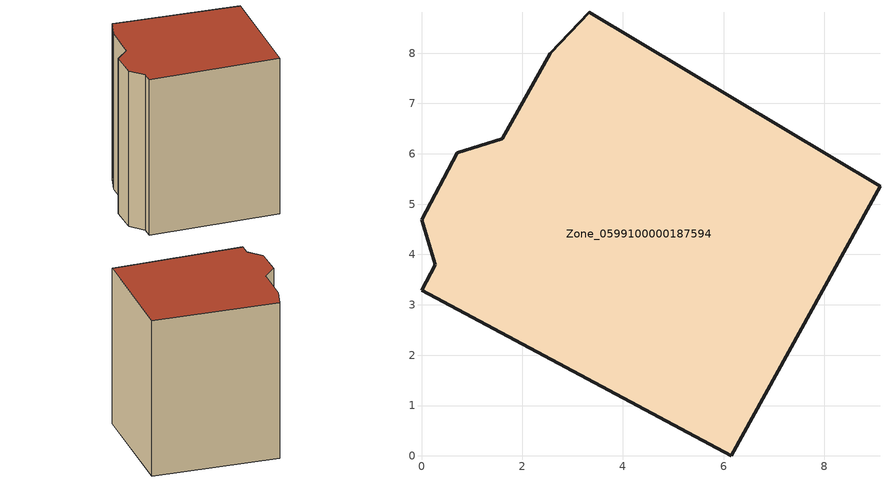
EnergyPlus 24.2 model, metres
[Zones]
Zone_0599100000187594
 floor ground (C_G): 0.71,6.02 1.61,6.3 2.55,8 3.33,8.81 9.11,5.36 6.15,0 0,3.29 0.28,3.8 0.01,4.69 z0
 wall outside (C_F): 1.61,6.3 0.71,6.02 0.01,4.69 0.28,3.8 0,3.29 6.15,0 9.11,5.36 3.33,8.81 2.55,8 1.61,6.3 z0:8.76
 roof outside (C_R): 3.33,8.81 2.55,8 1.61,6.3 0.71,6.02 0.01,4.69 0.28,3.8 0,3.29 6.15,0 9.11,5.36 z8.76
[BUILDING]
Pand.0599100000187594: North Axis=0; Terrain=City; Loads Convergence Tolerance Value=0.04; Temperature Convergence Tolerance Value=0.4; Solar Distribution=FullExterior; Maximum Number of Warmup Days=25; Minimum Number of Warmup Days=1
[Site:Location]
Rotterdam.The.Hague.AP_ZH_NLD Design_Conditions: Latitude=51.96; Longitude=4.45; Time Zone=1; Elevation=-4.5
[SITE:GROUNDTEMPERATURE:BUILDINGSURFACE]
18, 18, 18, 18, 18, 18, 18, 18, 18, 18, 18, 18
[MATERIAL] Thermal Absorptance=0.9; Solar Absorptance=0.7; Visible Absorptance=0.7
Name | Roughness | Thickness | Conductivity | Density | Specific Heat
G.TC.1946 | MediumSmooth | 0.15 | 1 | 540 | 1210
F.TC.1946 | Rough | 0.3 | 0.857143 | 1920 | 840
R.TC.1946 | MediumRough | 0.2 | 0.909091 | 1500 | 1000
[CONSTRUCTION]
C_G: G.TC.1946
C_F: F.TC.1946
C_R: R.TC.1946
[ZONE]
Zone_0599100000187594: Type=1; Multiplier=1; Ceiling Height=Autocalculate; Volume=Autocalculate; Floor Area=autocalculate; Part of Total Floor Area=Yes
[ZONEINFILTRATION:DESIGNFLOWRATE]
Infil_Zone_0599100000187594: Zone or ZoneList or Space or SpaceList=Zone_0599100000187594; Schedule=AlwaysOn; Design Flow Rate Calculation Method=Flow/Area; Flow Rate per Floor Area=0.003; Constant Term Coefficient=1; Temperature Term Coefficient=0; Velocity Term Coefficient=0; Velocity Squared Term Coefficient=0
[HVACTEMPLATE:ZONE:IDEALLOADSAIRSYSTEM]
Zone_0599100000187594: Maximum Heating Supply Air Temperature=50; Minimum Cooling Supply Air Temperature=13; Maximum Heating Supply Air Humidity Ratio=0.0156; Minimum Cooling Supply Air Humidity Ratio=0.0077; Heating Limit=NoLimit; Cooling Limit=NoLimit; Dehumidification Control Type=ConstantSensibleHeatRatio; Cooling Sensible Heat Ratio=0.7; Dehumidification Setpoint=60; Humidification Control Type=None; Humidification Setpoint=30; Outdoor Air Method=None; Outdoor Air Flow Rate per Person=0.00944; Outdoor Air Flow Rate per Zone Floor Area=0; Outdoor Air Flow Rate per Zone=0; Demand Controlled Ventilation Type=None; Outdoor Air Economizer Type=NoEconomizer; Heat Recovery Type=None; Sensible Heat Recovery Effectiveness=0.7; Latent Heat Recovery Effectiveness=0.65
[ZONECONTROL:THERMOSTAT]
ThermostatControl_Zone_0599100000187594: Zone or ZoneList=Zone_0599100000187594; Control Type Schedule=DualSetpointControlType; Control 1=Thermostat_Zone_0599100000187594; Temperature Difference Between Cutout And Setpoint=0
[THERMOSTATSETPOINT:DUALSETPOINT]
Thermostat_Zone_0599100000187594: Heating Setpoint Temperature Schedule=HeatingSetpoint_Zone_0599100000187594; Cooling Setpoint Temperature Schedule=CoolingSetpoint_Zone_0599100000187594
[SCHEDULE:COMPACT]
HeatingSetpoint_Zone_0599100000187594: Through: 12/31, For: AllDays, Until: 24:00, 21
CoolingSetpoint_Zone_0599100000187594: Through: 12/31, For: AllDays, Until: 24:00, 24
DualSetpointControlType: Through: 12/31, For: AllDays, Until: 24:00, 4
AlwaysOn: Through: 12/31, For: AllDays, Until: 24:00, 1
